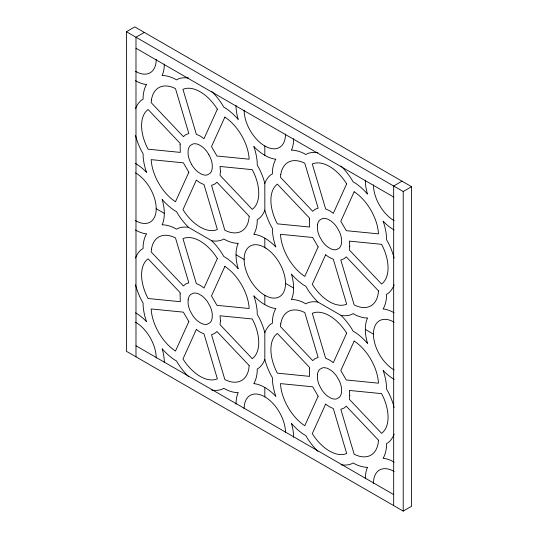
<?xml version="1.0" encoding="UTF-8"?>
<svg xmlns="http://www.w3.org/2000/svg" width="538" height="538" viewBox="0 0 538 538"><rect width="100%" height="100%" fill="white"/><g stroke="black" fill="none" stroke-linecap="round" stroke-linejoin="round"><path stroke-width="0.81" d="M135.515 108.757L135.959 107.593A48.393 27.942 60 0 1 141.286 100.31L143.108 99.187L143.148 96.188A48.393 27.942 60 0 1 145.724 85.999L146.524 84.513L145.845 84.466A40.754 23.531 60 0 1 137.022 81.541L135.515 80.673M135.515 258.072L135.959 256.908A48.393 27.942 60 0 1 141.286 249.625L143.108 248.502L143.148 245.503A48.393 27.942 60 0 1 145.724 235.314L146.524 233.822L145.845 233.781A40.754 23.531 60 0 1 137.022 230.856L135.515 229.982M264.824 183.418L265.268 182.248A48.393 27.942 60 0 1 270.594 174.964L272.416 173.841L272.457 170.849A48.393 27.942 60 0 1 275.039 160.654L275.833 159.167L275.153 159.12A40.754 23.531 60 0 1 266.33 156.195L263.317 154.453A40.754 23.531 60 0 1 254.501 147.197L253.815 146.457L254.615 148.865A48.393 27.942 60 0 1 257.191 162.032L257.238 165.079L259.054 168.3A48.393 27.942 60 0 1 264.387 181.743L264.824 183.418L264.824 210.096L265.268 211.764A48.393 27.942 60 0 0 270.594 225.207L272.416 228.428L272.457 231.474A48.393 27.942 60 0 0 275.039 244.642L275.833 247.05L275.153 246.31A40.754 23.531 60 0 0 266.33 239.054L263.317 237.312A40.754 23.531 60 0 0 254.501 234.386L253.815 234.339L254.615 232.853A48.393 27.942 60 0 0 257.191 222.665L257.238 219.665L259.054 218.542A48.393 27.942 60 0 0 264.387 211.259L264.824 210.096M264.824 332.726L265.268 331.563A48.393 27.942 60 0 1 270.594 324.279L272.416 323.156L272.457 320.157A48.393 27.942 60 0 1 275.039 309.969L275.833 308.482L275.153 308.435A40.754 23.531 60 0 1 266.33 305.51L263.317 303.768A40.754 23.531 60 0 1 254.501 296.512L253.815 295.772L254.615 298.18A48.393 27.942 60 0 1 257.191 311.347L257.238 314.394L259.054 317.615A48.393 27.942 60 0 1 264.387 331.052L264.824 332.726L264.824 359.404L265.268 361.079A48.393 27.942 60 0 0 270.594 374.522L272.416 377.743L272.457 380.79A48.393 27.942 60 0 0 275.039 393.957L275.833 396.365L275.153 395.625A40.754 23.531 60 0 0 266.33 388.369L263.317 386.627A40.754 23.531 60 0 0 254.501 383.695L253.815 383.655L254.615 382.168A48.393 27.942 60 0 0 257.191 371.973L257.238 368.981L259.054 367.858A48.393 27.942 60 0 0 264.387 360.568L264.824 359.404M394.132 284.75L393.695 285.913A48.393 27.942 60 0 1 388.362 293.197L386.546 294.32L386.499 297.319A48.393 27.942 60 0 1 383.924 307.507L383.123 309L383.809 309.041A40.754 23.531 60 0 1 392.626 311.966L394.132 312.84M394.132 434.058L393.695 435.229A48.393 27.942 60 0 1 388.362 442.512L386.546 443.635L386.499 446.634A48.393 27.942 60 0 1 383.924 456.823L383.123 458.309L383.809 458.356A40.754 23.531 60 0 1 392.626 461.281L394.132 462.149M126.437 31.722L134.789 26.9L411.563 186.693L411.563 506.278L403.211 511.1L126.437 351.307L126.437 31.722L403.211 191.515L411.563 186.693M144.332 32.408L135.986 37.23L135.986 356.822M402.014 181.178L393.668 186L393.668 505.592M188.616 78.097L187.392 77.902A48.393 27.942 60 0 0 178.414 78.871L176.531 79.886L173.915 78.427A48.393 27.942 60 0 0 163.801 75.562L162.113 75.508L162.415 74.896A40.754 23.531 60 0 0 164.292 65.797L164.292 64.056M317.924 152.758L316.7 152.557A48.393 27.942 60 0 0 307.723 153.525L305.84 154.541L303.224 153.081A48.393 27.942 60 0 0 293.109 150.216L291.421 150.163L291.724 149.551A40.754 23.531 60 0 0 293.6 140.452L293.6 138.71M188.616 227.413L187.392 227.211A48.393 27.942 60 0 0 178.414 228.186L176.531 229.201L173.915 227.742A48.393 27.942 60 0 0 163.801 224.877L162.113 224.823L162.415 224.211A40.754 23.531 60 0 0 164.292 215.113L164.292 211.629A40.754 23.531 60 0 0 162.415 200.365L162.113 199.403L163.801 201.293A48.393 27.942 60 0 0 173.915 210.109L176.531 211.669L178.414 214.857A48.393 27.942 60 0 0 187.392 226.195L188.616 227.413L211.723 240.755L212.954 241.972A48.393 27.942 60 0 1 221.925 253.304L223.808 256.491L226.424 258.052A48.393 27.942 60 0 1 236.538 266.868L238.226 268.765L237.924 267.803A40.754 23.531 60 0 1 236.047 256.539L236.047 253.055A40.754 23.531 60 0 1 237.924 243.956L238.226 243.344L236.538 243.29A48.393 27.942 60 0 1 226.424 240.425L223.808 238.966L221.925 239.982A48.393 27.942 60 0 1 212.954 240.95L211.723 240.755M317.924 302.067L316.7 301.872A48.393 27.942 60 0 0 307.723 302.84L305.84 303.856L303.224 302.396A48.393 27.942 60 0 0 293.109 299.531L291.421 299.478L291.724 298.866A40.754 23.531 60 0 0 293.6 289.767L293.6 286.283A40.754 23.531 60 0 0 291.724 275.019L291.421 274.057L293.109 275.954A48.393 27.942 60 0 0 303.224 284.763L305.84 286.33L307.723 289.518A48.393 27.942 60 0 0 316.7 300.85L317.924 302.067L341.031 315.409L342.262 316.626A48.393 27.942 60 0 1 351.233 327.965L353.116 331.152L355.732 332.713A48.393 27.942 60 0 1 365.847 341.529L367.535 343.419L367.232 342.457A40.754 23.531 60 0 1 365.356 331.193L365.356 327.709A40.754 23.531 60 0 1 367.232 318.61L367.535 317.998L365.847 317.945A48.393 27.942 60 0 1 355.732 315.08L353.116 313.62L351.233 314.636A48.393 27.942 60 0 1 342.262 315.611L341.031 315.409M211.723 390.063L212.954 390.265A48.393 27.942 60 0 0 221.925 389.29L223.808 388.281L226.424 389.741A48.393 27.942 60 0 0 236.538 392.605L238.226 392.659L237.924 393.271A40.754 23.531 60 0 0 236.047 402.37L236.047 404.112M341.031 464.724L342.262 464.919A48.393 27.942 60 0 0 351.233 463.951L353.116 462.936L355.732 464.395A48.393 27.942 60 0 0 365.847 467.26L367.535 467.314L367.232 467.925A40.754 23.531 60 0 0 365.356 477.024L365.356 478.766M135.986 48.252L393.668 197.022M135.515 71.305L136.598 71.931A29.267 16.893 60 0 0 156.181 60.626L156.181 59.375M394.132 220.614L393.049 219.988A29.267 16.893 60 0 1 373.466 186.074L373.466 184.823M394.132 229.982L392.626 229.107A40.754 23.531 60 0 1 383.809 221.858L383.123 221.111L383.924 223.519A48.393 27.942 60 0 1 386.499 236.686L386.546 239.733L388.362 242.954A48.393 27.942 60 0 1 393.695 256.397L394.132 258.072M135.515 163.525L137.022 164.399A40.754 23.531 60 0 1 145.845 171.656L146.524 172.395L145.724 169.988A48.393 27.942 60 0 1 143.148 156.82L143.108 153.774L141.286 150.553A48.393 27.942 60 0 1 135.959 137.109L135.515 135.435M135.515 172.893L136.598 173.518A29.267 16.893 60 0 1 156.181 207.433L156.181 209.934A29.267 16.893 60 0 1 136.598 221.246L135.515 220.62M394.132 322.201L393.049 321.576A29.267 16.893 60 0 0 373.466 332.887L373.466 335.389A29.267 16.893 60 0 0 393.049 369.303L394.132 369.929M156.181 208.683L164.292 213.371M236.047 254.797L244.158 259.477M285.49 283.344L293.6 288.025M365.356 329.451L373.466 334.138M394.132 379.297L392.626 378.422A40.754 23.531 60 0 1 383.809 371.166L383.123 370.426L383.924 372.834A48.393 27.942 60 0 1 386.499 386.002L386.546 389.048L388.362 392.269A48.393 27.942 60 0 1 393.695 405.713L394.132 407.387M135.515 312.84L137.022 313.708A40.754 23.531 60 0 1 145.845 320.964L146.524 321.711L145.724 319.303A48.393 27.942 60 0 1 143.148 306.135L143.108 303.089L141.286 299.868A48.393 27.942 60 0 1 135.959 286.424L135.515 284.75M135.515 322.208L136.598 322.834A29.267 16.893 60 0 1 156.181 356.748L156.181 357.999M394.132 471.517L393.049 470.891A29.267 16.893 60 0 0 373.466 482.196L373.466 483.447M135.986 345.8L393.668 494.57M341.031 166.094L342.262 167.311A48.393 27.942 60 0 1 351.233 178.65L353.116 181.837L355.732 183.397A48.393 27.942 60 0 1 365.847 192.214L367.535 194.104L367.232 193.149A40.754 23.531 60 0 1 365.356 181.878L365.356 180.136M211.723 91.44L212.954 92.657A48.393 27.942 60 0 1 221.925 103.995L223.808 107.183L226.424 108.743A48.393 27.942 60 0 1 236.538 117.56L238.226 119.449L237.924 118.488A40.754 23.531 60 0 1 236.047 107.223L236.047 105.482M317.924 451.382L316.7 450.165A48.393 27.942 60 0 1 307.723 438.826L305.84 435.639L303.224 434.079A48.393 27.942 60 0 1 293.109 425.262L291.421 423.372L291.724 424.334A40.754 23.531 60 0 1 293.6 435.598L293.6 437.34M188.616 376.728L187.392 375.511A48.393 27.942 60 0 1 178.414 364.172L176.531 360.985L173.915 359.424A48.393 27.942 60 0 1 163.801 350.608L162.113 348.718L162.415 349.673A40.754 23.531 60 0 1 164.292 360.944L164.292 362.679M208.757 154.467L210.123 157.096A17.209 9.933 60 0 1 212.261 164.863L212.214 168.36A17.209 9.933 60 0 1 209.901 173.478L207.164 174.958A17.209 9.933 60 0 1 201.508 174.164L198.455 172.348A17.209 9.933 60 0 1 192.866 166.444L191.575 164.386M191.582 164.386L190.217 161.756A17.209 9.933 60 0 1 188.078 153.989L188.125 150.492A17.209 9.933 60 0 1 190.439 145.374L193.176 143.895A17.209 9.933 60 0 1 198.838 144.688L201.884 146.504A17.209 9.933 60 0 1 207.473 152.409L208.764 154.467M403.211 191.515L403.211 511.1M285.49 134.029L285.49 135.28A29.267 16.893 60 0 1 265.906 146.585L263.741 145.334A29.267 16.893 60 0 1 244.158 111.42L244.158 110.169M285.49 432.653L285.49 431.402A29.267 16.893 60 0 0 265.906 397.488L263.741 396.237A29.267 16.893 60 0 0 244.158 407.542L244.158 408.793M264.824 145.959L264.824 155.327M264.824 238.179L264.824 247.547M264.824 295.275L264.824 304.636M264.824 387.495L264.824 396.862M180.096 144.534L180.297 152.388L148.058 149.194L146.497 146.033A36.92 21.318 60 0 1 146.497 110.841L148.058 109.483L180.297 143.518L180.096 144.534M180.096 293.849L180.297 301.704L148.058 298.509L146.497 295.349A36.92 21.318 60 0 1 146.497 260.157L148.058 258.798L180.297 292.833L180.096 293.849M188.125 299.807L188.078 303.298A17.209 9.933 60 0 0 190.217 311.072L192.866 315.759A17.209 9.933 60 0 0 198.455 321.657L201.508 323.472A17.209 9.933 60 0 0 207.164 324.273L209.901 322.793A17.209 9.933 60 0 0 212.214 317.676L212.261 314.179A17.209 9.933 60 0 0 210.123 306.411L207.473 301.724A17.209 9.933 60 0 0 201.884 295.819L198.838 294.004A17.209 9.933 60 0 0 193.176 293.203L190.439 294.69A17.209 9.933 60 0 0 188.125 299.807M220.446 171.501L220.042 175.334L252.282 209.369L253.842 208.011A36.92 21.318 60 0 0 253.842 172.819L252.282 169.658L220.042 166.464L220.446 171.501M220.446 320.816L220.042 324.649L252.282 358.678L253.842 357.319A36.92 21.318 60 0 0 253.842 322.127L252.282 318.967L220.042 315.779L220.446 320.816M309.404 219.195L309.606 227.043L277.366 223.848L275.806 220.694A36.92 21.318 60 0 1 275.806 185.502L277.366 184.144L309.606 218.172L309.404 219.195M317.433 225.146L317.386 228.643A17.209 9.933 60 0 0 319.525 236.411L322.175 241.098A17.209 9.933 60 0 0 327.763 247.003L330.816 248.818A17.209 9.933 60 0 0 336.472 249.619L339.209 248.132A17.209 9.933 60 0 0 341.522 243.015L341.569 239.524A17.209 9.933 60 0 0 339.431 231.75L336.781 227.063A17.209 9.933 60 0 0 331.193 221.165L328.146 219.349A17.209 9.933 60 0 0 322.484 218.549L319.747 220.029A17.209 9.933 60 0 0 317.433 225.146M309.404 368.503L309.606 376.358L277.366 373.164L275.806 370.003A36.92 21.318 60 0 1 275.806 334.811L277.366 333.452L309.606 367.488L309.404 368.503M317.433 374.461L317.386 377.952A17.209 9.933 60 0 0 319.525 385.726L322.175 390.413A17.209 9.933 60 0 0 327.763 396.318L330.816 398.133A17.209 9.933 60 0 0 336.472 398.927L339.209 397.447A17.209 9.933 60 0 0 341.522 392.33L341.569 388.833A17.209 9.933 60 0 0 339.431 381.065L336.781 376.378A17.209 9.933 60 0 0 331.193 370.474L328.146 368.658A17.209 9.933 60 0 0 322.484 367.864L319.747 369.344A17.209 9.933 60 0 0 317.433 374.461M349.754 246.155L349.35 249.988L381.59 284.024L383.15 282.665A36.92 21.318 60 0 0 383.15 247.473L381.59 244.313L349.35 241.118L349.754 246.155M349.754 395.47L349.35 399.304L381.59 433.339L383.15 431.974A36.92 21.318 60 0 0 383.15 396.788L381.59 393.628L349.35 390.433L349.754 395.47M151.447 99.913L151.165 102.623L183.404 136.659L185.61 134.722L188.825 133.498L175.482 88.582L172.994 87.472A36.92 21.318 60 0 0 151.447 99.913M151.447 249.228L151.165 251.939L183.404 285.967L185.61 284.037L188.825 282.806L175.482 237.897L172.994 236.787A36.92 21.318 60 0 0 151.447 249.228M249.175 216.229L248.899 218.939A36.92 21.318 60 0 1 227.345 231.38L224.857 230.271L211.515 185.354L214.736 184.131L216.935 182.194L249.175 216.229M249.175 365.544L248.899 368.248A36.92 21.318 60 0 1 227.345 380.696L224.857 379.579L211.515 334.67L214.736 333.439L216.935 331.509L249.175 365.544M280.755 174.574L280.473 177.278L312.712 211.313L314.918 209.376L318.14 208.152L304.79 163.243L302.302 162.126A36.92 21.318 60 0 0 280.755 174.574M280.755 323.883L280.473 326.593L312.712 360.628L314.918 358.691L318.14 357.467L304.79 312.551L302.302 311.441A36.92 21.318 60 0 0 280.755 323.883M378.483 290.883L378.207 293.593A36.92 21.318 60 0 1 356.654 306.035L354.165 304.925L340.823 260.015L344.044 258.785L346.25 256.855L378.483 290.883M378.483 440.198L378.207 442.909A36.92 21.318 60 0 1 356.654 455.35L354.165 454.24L340.823 409.324L344.044 408.1L346.25 406.163L378.483 440.198M188.838 172.241L175.482 201.763L172.994 200.001A36.92 21.318 60 0 1 151.447 162.671L151.165 159.638L183.384 162.832L188.838 172.241M217.365 109.18L204.01 138.696L200.486 136.195L196.33 134.258L182.974 89.328L184.931 88.656A36.92 21.318 60 0 1 215.408 106.248L217.365 109.18M196.33 180.156L182.974 209.672L184.931 212.604A36.92 21.318 60 0 0 215.408 230.197L217.365 229.524L204.01 184.595L199.854 182.658L196.33 180.156M224.857 117.089L211.508 146.605L216.955 156.02L249.175 159.214L248.899 156.181A36.92 21.318 60 0 0 227.345 118.851L224.857 117.089M188.838 321.556L175.482 351.072L172.994 349.317A36.92 21.318 60 0 1 151.447 311.986L151.165 308.953L183.384 312.148L188.838 321.556M217.365 258.496L204.01 288.012L200.486 285.51L196.33 283.573L182.974 238.637L184.931 237.971A36.92 21.318 60 0 1 215.408 255.563L217.365 258.496M196.33 329.471L182.974 358.987L184.931 361.913A36.92 21.318 60 0 0 215.408 379.512L217.365 378.839L204.01 333.903L199.854 331.966L196.33 329.471M224.857 266.404L211.508 295.92L216.955 305.335L249.175 308.523L248.899 305.49A36.92 21.318 60 0 0 227.345 268.166L224.857 266.404M318.146 246.902L304.79 276.418L302.302 274.656A36.92 21.318 60 0 1 280.755 237.332L280.473 234.299L312.692 237.487L318.146 246.902M346.674 183.835L333.318 213.351L329.801 210.856L325.638 208.912L312.282 163.982L314.239 163.31A36.92 21.318 60 0 1 344.717 180.909L346.674 183.835M325.638 254.81L312.282 284.326L314.239 287.258A36.92 21.318 60 0 0 344.717 304.851L346.674 304.178L333.318 259.249L329.162 257.312L325.638 254.81M354.165 191.75L340.816 221.266L346.264 230.674L378.483 233.869L378.207 230.836A36.92 21.318 60 0 0 356.654 193.505L354.165 191.75M318.146 396.21L304.79 425.726L302.302 423.971A36.92 21.318 60 0 1 280.755 386.64L280.473 383.607L312.692 386.802L318.146 396.21M346.674 333.15L333.318 362.666L329.801 360.164L325.638 358.227L312.282 313.298L314.239 312.625A36.92 21.318 60 0 1 344.717 330.218L346.674 333.15M325.638 404.125L312.282 433.641L314.239 436.574A36.92 21.318 60 0 0 344.717 454.166L346.674 453.494L333.318 408.564L329.162 406.627L325.638 404.125M354.165 341.058L340.816 370.574L346.264 379.989L378.483 383.177L378.207 380.144A36.92 21.318 60 0 0 356.654 342.82L354.165 341.058M265.906 248.173L263.741 246.922A29.267 16.893 60 0 0 244.158 258.227L244.158 260.728A29.267 16.893 60 0 0 263.741 294.649L265.906 295.9A29.267 16.893 60 0 0 285.49 284.595L285.49 282.094A29.267 16.893 60 0 0 265.906 248.173"/></g></svg>
